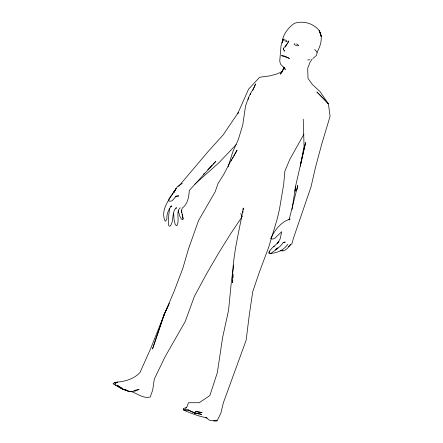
<?xml version="1.0" encoding="UTF-8"?>
<svg xmlns="http://www.w3.org/2000/svg" width="443" height="443" viewBox="0 0 443 443"><rect width="100%" height="100%" fill="white"/><g stroke="black" fill="none" stroke-linecap="round" stroke-linejoin="round"><path stroke-width="0.66" d="M295.016 190.833L295.503 186.569L305.609 142.53L300.276 166.014M295.176 191.37L295.265 189.997M295.359 188.629L295.503 186.569L292.059 209.522M232.796 279.976L232.575 282.684C231.982 257.289 238.999 232.802 243.29 208.022L243.107 210.021M232.963 277.944L233.234 274.555M242.864 212.679L242.986 211.35M169.658 208.288C168.761 213.98 168.179 219.783 168.705 225.52L169.381 226.268L170.339 225.924C173.734 221.19 172.017 214.473 174.819 209.323L176.702 207.795L175.605 208.11M233.677 265.086L231.39 281.405L228.582 310.161L222.607 337.555L217.336 372.646L209.866 395.571L199.2 402.742L188.474 402.72L186.647 407.538L185.523 408.341M300.249 166.031L304.075 146.24L303.211 119.195M248.185 99.271C249.392 93.7 253.806 89.414 255.539 83.982L252.881 90.278M248.196 99.182L248.595 97.25L245.516 106.137L242.709 125.17L238.328 139.556L232.791 151.777L228.128 166.861M296.81 190.113L297.779 185.412L289.041 219.961M178.197 210.818L179.792 216.118L181.309 219.041L182.56 219.628L183.103 219.014L181.42 210.165L181.674 212.623C181.198 211.128 182.023 209.467 182.2 208.171C187.865 204.145 188.801 196.891 189.299 190.468L215.885 161.263L213.022 164.253M288.399 42.334L288.825 40.889L285.325 46.997M283.764 67.07L282.839 70.193L283.908 68.46L280.33 74.197L282.424 71.7M283.526 40.191L283.957 38.934L283.692 39.682M173.994 192.229L177.46 186.514L182.311 183.369M169.398 303.278L163.694 315.582L152.492 349.001L164.658 313.478L168.141 305.963M205.873 417.422L209.467 420.208L213.554 420.833L217.059 420.85L220.802 413.347L223.394 402.748L246.147 340.196L249.259 315.15L252.748 291.704L259.177 272.666L268.823 246.895L277.063 219.518L279.411 209.583L283.658 184.593L284.86 171.208L289.838 159.336L303.987 134.096M231.307 160.914L231.944 159.724M232.581 158.533L233.217 157.348M233.854 156.157L237.033 150.21L229.629 163.096L223.787 174.359L218.039 183.496L215.115 191.897L198.575 220.481L188.524 248.816L182.787 268.491L173.806 292.125L163.694 315.582L164.658 313.478L150.57 348.807L140.01 372.485C133.481 379.518 124.084 381.716 114.853 382.337L112.921 383.76C120.928 387.985 129.683 395.04 139.063 389.375L135.242 390.183M317.022 52.268C320.654 45.762 323.301 37.395 319.148 30.489C313.207 23.208 303.206 20.428 294.252 23.368C288 27.975 282.462 34.881 282.141 42.971L282.878 39.527L281.006 45.889L279.749 61.156L280.569 64.196L284.079 67.718L285.342 69.579L284.223 67.314M312.177 58.997L309.984 62.319L307.702 68.41L308.012 78.394L312.304 84.425L320.023 91.568L328.396 103.828L330.079 116.287L321.817 143.798L315.482 167.338L311.03 186.846L293.299 238.677L291.948 243.628L288.432 246.74M269.61 250.876L268.624 252.87L269.156 253.44C276.543 253.44 283.553 250.334 287.878 244.276M195.706 411.553L201.997 412.538L195.706 411.553L194.615 413.142L188.258 410.024L183.269 409.947L191.614 413.424L199.876 416.232L207.097 417.97M180.163 207.756L178.407 210.165C176.862 215.226 179.531 221.018 176.846 225.697L175.251 224.778L174.044 219.523L173.634 213.089M242.016 216.799L230.737 233.616L218.681 252.986L206.765 273.447L194.466 296.184L185.185 321.563L165.029 356.87L154.308 379.075L152.658 390.211L150.232 396.989C142.989 398.894 137.297 393.351 130.74 391.402M178.523 186.497L208.492 151.118L223.211 134.855L238.184 112.677L237.62 113.857L248.623 89.071L259.626 77.27L270.296 75.803L277.567 73.743L282.257 71.478M171.668 205.724C168.628 209.301 166.446 214.107 166.917 218.881L166.014 220.553L165.167 221.207C159.641 209.417 170.649 197.822 176.17 188.33L173.678 192.727L174.459 190.983L168.966 198.946L168.811 200.867L169.719 201.255L172.061 200.851L176.275 196.111M287.701 43.226L283.476 48.414L283.431 49.555L284.616 51.166L284.351 50.264M290.597 244.47C288.011 247.72 285.314 251.851 280.469 250.755M236.163 144.568L219.091 162.603L194.876 184.166M203.481 174.221L204.433 173.224M207.778 169.735L212.07 165.25M284.245 39.853L283.885 40.219L284.135 41.116M289.168 219.861L290.154 218.969C280.812 222.015 274.97 229.978 270.734 238.273L270.795 238.666L272.799 239.082L274.876 238.234L281.698 231.728L280.164 238.893L277.124 243.761L278.957 241.441C276.161 245.272 271.205 247.399 269.333 251.895L270.396 253.795C274.881 250.262 280.059 247.454 283.177 242.592L285.242 242.083L283.254 242.399M312.996 58.404L316.44 55.425L317.227 52.579L315.3 50.004L314.469 49.705M294.911 43.641L294.158 44.173L295.165 45.048L297.247 45.745M200.485 412.223L198.004 413.452L194.615 413.142L201.631 414.332L195.618 413.236L188.258 410.024M273.547 246.812L274.411 246.419M297.762 45.873L298.781 45.419L296.544 43.907M186.647 407.538L183.214 408.529L183.413 409.847L188.557 410.046M307.691 60.026L309.845 59.678M175.362 196.382L178.762 195.884L175.4 196.371M124.483 389.43L128.874 391.529L130.236 391.346M280.341 250.76L282.883 250.472L280.447 250.721M213.554 420.833L217.059 420.85M170.217 206.682L171.762 206.698M285.569 41.697L287.18 41.736L286.61 40.745L285.109 39.914M125.219 389.702L123.265 389.497L119.206 387.193L117.234 385.576M133.703 390.582L135.004 390.715M284.151 55.968L281.471 55.674L284.052 56.427M126.399 390.2L123.265 389.497L118.973 386.567M118.192 385.543L116.886 385.117L123.038 388.777M284.511 56.554L289.273 58.365M284.705 56.073L289.395 58.437M126.571 390.061L128.874 391.529M240.732 213.376L242.188 216.765M182.893 217.419L182.195 214.539L183.103 219.014M114.853 382.337L115.368 385.488M181.42 210.165L181.508 211.051M283.559 48.331L283.431 49.555L283.559 48.331M250.677 93.335L250.24 94.63L250.677 93.335M277.844 247.947L275.446 249.835L277.844 247.947M116.509 382.447L115.102 383.422L117.694 382.082L116.509 382.447M324.426 99.448L316.895 91.978L328.396 103.828L324.426 99.448M320.245 33.269L319.148 30.489L321.313 36.464L320.245 33.269"/></g></svg>
